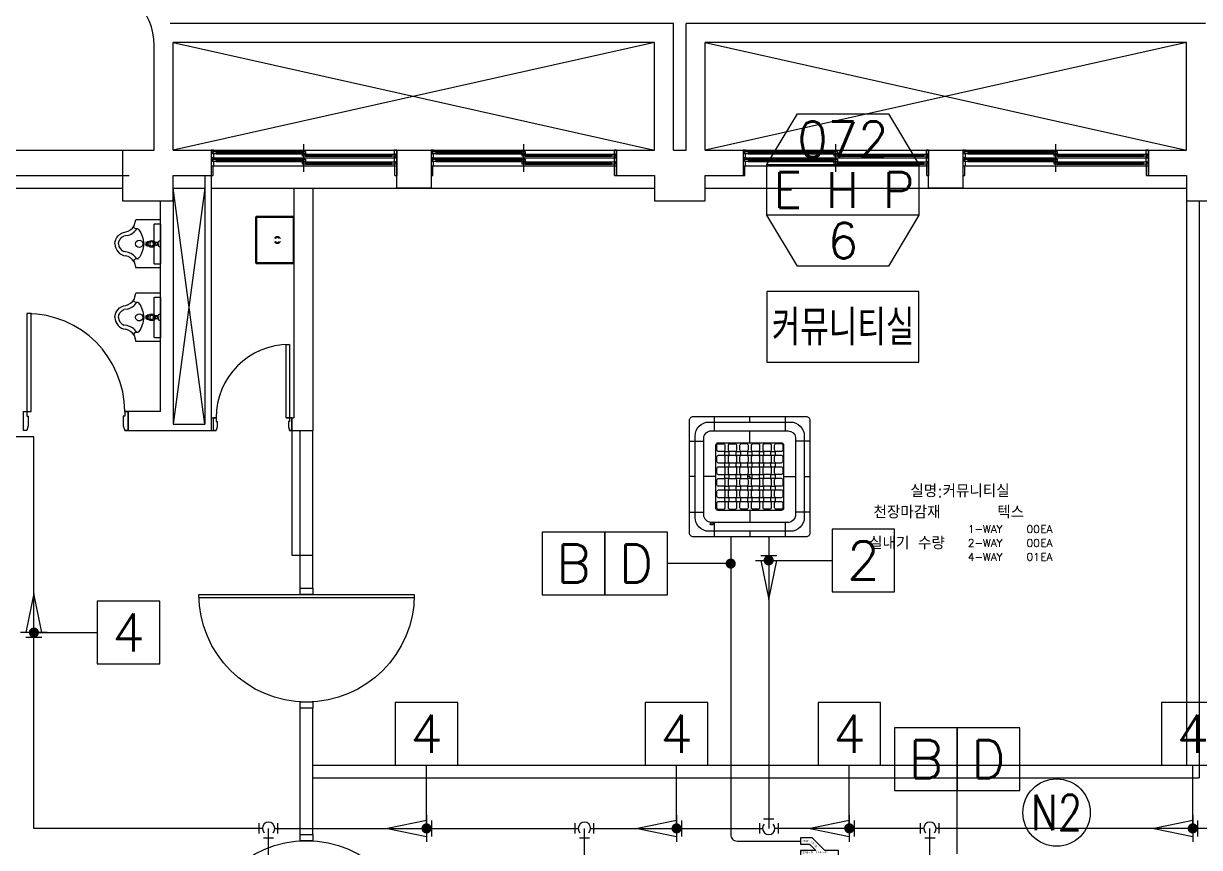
# Model space of a CAD drawing. Header units: millimetres. Extents: x -56261 to 196039, y 9480 to 100001.
# Drawn here: x 124251 to 133537, y 83376 to 89879 of the extents above; entities that cross this region are included whole.
import ezdxf
from ezdxf.enums import TextEntityAlignment as Align

# ---------------------------------------------------------------- set-up
doc = ezdxf.new("R2010")
doc.units = ezdxf.units.MM
for name, color, linetype in [('DVM_DRAIN', 5, 'Continuous'), ('DVM_DRAIN_MARK', 7, 'Continuous'), ('DVM_INDOOR', 7, 'Continuous'), ('DVM_INOUT_MARK', 2, 'Continuous'), ('DVM_INOUT_NAME', 7, 'Continuous'), ('DVM_JOINT', 6, 'Continuous'), ('DVM_PIPE', 3, 'Continuous'), ('DVM_PIPE_MARK', 2, 'Continuous'), ('PLAN', 9, 'Continuous'), ('현장조사', 4, 'Continuous')]:
    doc.layers.add(name, color=color, linetype=linetype)
doc.layers.add('DVM_PMAT_MARK', color=6, linetype='Continuous', lineweight=25)
doc.styles.add('DVM_DEFAULT', font='romans.shx', dxfattribs={"bigfont": 'whgtxt.shx'})
doc.styles.add('GHS', font='romans.shx', dxfattribs={"width": 0.8, "bigfont": 'ghs.shx'})
doc.styles.add('삼성전자', font='')
doc.styles.get('삼성전자').set_extended_font_data('Gulim')

# ---------------------------------------------------------------- blocks, each defined once
blk = doc.blocks.new('CD-plan$0$BF용소변기 평면 1127')
at = {"layer": 'PLAN'}
for p, q in [((1203646.5, 733714), (1203661.2, 733762.4)), ((1203855.4, 733762.4), (1203661.2, 733762.4)), ((1203855.4, 733382.4), (1203855.4, 733762.4)), ((1203590.7, 733637.9), (1203565.5, 733634)), ((1203744.6, 733584.4), (1203739.8, 733584.4)), ((1203744.6, 733560.5), (1203739.8, 733560.5)), ((1203744.6, 733582.6), (1203744.6, 733584.4)), ((1203744.6, 733582.6), (1203744.6, 733562.3)), ((1203748.6, 733582.6), (1203744.6, 733582.6)), ((1203748.6, 733562.3), (1203744.6, 733562.3)), ((1203744.6, 733562.3), (1203744.6, 733560.5)), ((1203748.6, 733589.6), (1203748.6, 733572.4)), ((1203763.9, 733589.6), (1203748.6, 733589.6)), ((1203748.6, 733555.3), (1203748.6, 733572.4)), ((1203763.9, 733555.3), (1203748.6, 733555.3)), ((1203785, 733590.2), (1203769.6, 733581.3)), ((1203769.6, 733581.3), (1203769.6, 733563.6)), ((1203769.6, 733563.6), (1203785, 733554.7)), ((1203800.4, 733581.3), (1203785, 733590.2)), ((1203785, 733554.7), (1203800.4, 733563.6)), ((1203800.4, 733563.6), (1203800.4, 733581.3)), ((1203837.1, 733583.5), (1203809.9, 733583.5)), ((1203837.1, 733561.4), (1203809.9, 733561.4)), ((1203822.2, 733582.2), (1203813.8, 733577.3)), ((1203813.8, 733577.3), (1203813.8, 733567.6)), ((1203813.8, 733567.6), (1203822.2, 733562.7)), ((1203830.6, 733577.3), (1203822.2, 733582.2)), ((1203822.2, 733562.7), (1203830.6, 733567.6)), ((1203830.6, 733567.6), (1203830.6, 733577.3)), ((1203837.1, 733572.4), (1203837.1, 733586.3)), ((1203837.1, 733572.4), (1203837.1, 733558.6)), ((1203590.7, 733507), (1203565.5, 733510.9)), ((1203646.5, 733430.9), (1203661.2, 733382.4)), ((1203855.4, 733382.4), (1203661.2, 733382.4))]:
    blk.add_line(p, q, dxfattribs=at)
blk.add_lwpolyline([(1203810.4, 733731.4), (1203855.4, 733731.4), (1203855.4, 733411.4), (1203810.4, 733411.4, -0.414214), (1203805.4, 733416.4), (1203805.4, 733726.4, -0.414214)], format="xyb", close=True, dxfattribs=at)
for centre, radius in [((1203686.9, 733572.4), 28.4), ((1203785, 733572.4), 27.2)]:
    blk.add_circle(centre, radius, dxfattribs=at)
for centre, radius, start, end in [((1203556.8, 733769.5), 105.5, 282.74366, 328.24897), ((1203570.3, 733749.6), 113.5, 280.35838, 328.61471), ((1203674.6, 733680.9), 9.47, 36.04958, 90.91312), ((1203590.1, 733572.4), 94.7, 180, 263.91019), ((1203590.1, 733572.4), 66.3, 180, 248.23282), ((1203768.1, 733572.4), 30.8, 157.21624, 202.78376), ((1203853.7, 733579), 18.1, 84.66245, 156.27824), ((1203853.7, 733565.9), 18.1, 203.72176, 275.33755), ((1203556.8, 733375.4), 105.5, 31.75103, 77.25634), ((1203570.3, 733395.3), 113.5, 31.38529, 79.64162), ((1203658.6, 733438.4), 14.2, 104.49394, 212.02367), ((1203673.3, 733381.5), 73, 89.08688, 104.49391), ((1203674.6, 733463.9), 9.47, 269.08688, 323.95042)]:
    blk.add_arc(centre, radius, start, end, dxfattribs=at)
at = {"layer": 'PLAN', "extrusion": (0, 0, -1)}
for centre, radius, start, end in [((-1203658.6, 733706.5), 14.2, 284.49394, 32.02367), ((-1203590.1, 733572.4), 94.7, 0, 83.91019), ((-1203590.1, 733572.4), 66.3, 0, 68.23282), ((-1203673.3, 733763.4), 73, 269.08688, 284.49391), ((-1203511.6, 733562.6), 210.9, 144.01965, 177.32228), ((-1203511.6, 733582.3), 210.9, 182.67772, 215.98035)]:
    blk.add_arc(centre, radius, start, end, dxfattribs=at)
blk = doc.blocks.new('ID_C_G4_T')
at = {"layer": 'DVM_INDOOR', "color": 0}
for p, q in [((-279.7, 475), (-280.1, 362.7)), ((0, 431.1), (0, 475)), ((280.4, 475), (280, 362)), ((-475, 280.3), (-362.1, 280.3)), ((0, 268.3), (0, 362.3)), ((475, 280.3), (362.1, 280.3)), ((-267, 0), (-362.8, 0)), ((-431.3, 0), (-473.3, 0)), ((267.1, 0), (362.1, 0)), ((431.2, 0), (475, 0)), ((0, -267.1), (0.1, -362.1)), ((-475, -280.4), (-362.2, -280.4)), ((-280.1, -361.5), (-280.5, -475)), ((280.6, -362), (280.3, -475)), ((475, -280.4), (362.2, -280.4)), ((0.2, -431.2), (0.3, -475))]:
    blk.add_line(p, q, dxfattribs=at)
for points in [[(-444.7, 475), (445, 475, -0.414214), (475, 445), (475, -445, -0.414214), (445, -475), (-444.7, -475, -0.414214), (-474.7, -445), (-474.7, 445, -0.414214)], [(-321.3, 431.1), (321.2, 431.1, -0.414214), (431.2, 321.1), (431.2, -321.2, -0.414214), (321.2, -431.2), (-321.3, -431.2, -0.414214), (-431.3, -321.2), (-431.3, 321.1, -0.414214)], [(-304.1, 362.7), (304.1, 361.9, -0.356312), (362.1, 308.2), (362.1, -310, -0.324549), (309.3, -362.1), (-304.1, -362.1, -0.384731), (-362.8, -303.8), (-362.9, 304.1, -0.377296)], [(-267, 248.9, -0.414214), (-249, 267), (249, 267, -0.414214), (267, 248.9), (267, -248.9, -0.414214), (249, -267), (-249, -267, -0.414214), (-267, -248.9)], [(-258.9, 247.4, -0.414214), (-246.2, 260.2), (-207.7, 260.2, -0.414214), (-195, 247.4), (-195, 210.6, -0.414214), (-207.7, 197.8), (-246.2, 197.8, -0.414214), (-258.9, 210.6)], [(-197, 193.8, -0.414214), (-191.2, 199.5), (-170.3, 199.5, -0.414214), (-164.5, 193.8), (-164.5, 172.9, -0.414214), (-170.3, 167.1), (-191.2, 167.1, -0.414214), (-197, 172.9)], [(-167.8, 247.4, -0.414214), (-155.1, 260.2), (-116.6, 260.2, -0.414214), (-103.8, 247.4), (-103.8, 210.6, -0.414214), (-116.6, 197.8), (-155.1, 197.8, -0.414214), (-167.8, 210.6)], [(-105.7, 193.8, -0.414214), (-100, 199.6), (-79.1, 199.6, -0.414214), (-73.3, 193.8), (-73.3, 172.9, -0.414214), (-79.1, 167.1), (-100, 167.1, -0.414214), (-105.7, 172.9)], [(-76.6, 247.5, -0.414214), (-63.8, 260.3), (-25.4, 260.3, -0.414214), (-12.6, 247.5), (-12.6, 210.7, -0.414214), (-25.4, 197.9), (-63.8, 197.9, -0.414214), (-76.6, 210.7)], [(-14.5, 193.8, -0.414214), (-8.7, 199.5), (12.1, 199.5, -0.414214), (17.9, 193.8), (17.9, 172.9, -0.414214), (12.1, 167.1), (-8.7, 167.1, -0.414214), (-14.5, 172.9)], [(14.6, 247.5, -0.414214), (27.4, 260.3), (65.8, 260.3, -0.414214), (78.6, 247.5), (78.6, 210.7, -0.414214), (65.8, 197.9), (27.4, 197.9, -0.414214), (14.6, 210.7)], [(76.7, 193.8, -0.414214), (82.5, 199.5), (103.3, 199.5, -0.414214), (109.1, 193.8), (109.1, 172.9, -0.414214), (103.3, 167.1), (82.5, 167.1, -0.414214), (76.7, 172.9)], [(105.9, 247.8, -0.414214), (118.6, 260.5), (157.1, 260.5, -0.414214), (169.9, 247.8), (169.9, 210.9, -0.414214), (157.1, 198.2), (118.6, 198.2, -0.414214), (105.9, 210.9)], [(167.9, 193.8, -0.414214), (173.7, 199.6), (194.5, 199.6, -0.414214), (200.3, 193.8), (200.3, 172.9, -0.414214), (194.5, 167.1), (173.7, 167.1, -0.414214), (167.9, 172.9)], [(197, 247.8, -0.414214), (209.8, 260.5), (248.3, 260.5, -0.414214), (261, 247.8), (261, 210.9, -0.414214), (248.3, 198.2), (209.8, 198.2, -0.414214), (197, 210.9)], [(-258.9, 156.3, -0.414214), (-246.2, 169.1), (-207.7, 169.1, -0.414214), (-195, 156.3), (-195, 119.5, -0.414214), (-207.7, 106.7), (-246.2, 106.7, -0.414214), (-258.9, 119.5)], [(-197, 102.6, -0.414214), (-191.2, 108.3), (-170.3, 108.3, -0.414214), (-164.5, 102.6), (-164.5, 81.7, -0.414214), (-170.3, 75.9), (-191.2, 75.9, -0.414214), (-197, 81.7)], [(-167.8, 156.3, -0.414214), (-155.1, 169.1), (-116.6, 169.1, -0.414214), (-103.8, 156.3), (-103.8, 119.5, -0.414214), (-116.6, 106.7), (-155.1, 106.7, -0.414214), (-167.8, 119.5)], [(-105.7, 102.6, -0.414214), (-100, 108.4), (-79.1, 108.4, -0.414214), (-73.3, 102.6), (-73.3, 81.7, -0.414214), (-79.1, 75.9), (-100, 75.9, -0.414214), (-105.7, 81.7)], [(-76.6, 156.4, -0.414214), (-63.8, 169.1), (-25.4, 169.1, -0.414214), (-12.6, 156.4), (-12.6, 119.5, -0.414214), (-25.4, 106.8), (-63.8, 106.8, -0.414214), (-76.6, 119.5)], [(-14.5, 102.6, -0.414214), (-8.7, 108.3), (12.1, 108.3, -0.414214), (17.9, 102.6), (17.9, 81.7, -0.414214), (12.1, 75.9), (-8.7, 75.9, -0.414214), (-14.5, 81.7)], [(14.6, 156.4, -0.414214), (27.4, 169.1), (65.8, 169.1, -0.414214), (78.6, 156.4), (78.6, 119.5, -0.414214), (65.8, 106.8), (27.4, 106.8, -0.414214), (14.6, 119.5)], [(76.7, 102.6, -0.414214), (82.5, 108.3), (103.3, 108.3, -0.414214), (109.1, 102.6), (109.1, 81.7, -0.414214), (103.3, 75.9), (82.5, 75.9, -0.414214), (76.7, 81.7)], [(105.9, 156.7, -0.414214), (118.6, 169.4), (157.1, 169.4, -0.414214), (169.9, 156.7), (169.9, 119.8, -0.414214), (157.1, 107.1), (118.6, 107.1, -0.414214), (105.9, 119.8)], [(167.9, 102.6, -0.414214), (173.7, 108.4), (194.5, 108.4, -0.414214), (200.3, 102.6), (200.3, 81.7, -0.414214), (194.5, 75.9), (173.7, 75.9, -0.414214), (167.9, 81.7)], [(197, 156.7, -0.414214), (209.8, 169.4), (248.3, 169.4, -0.414214), (261, 156.7), (261, 119.8, -0.414214), (248.3, 107.1), (209.8, 107.1, -0.414214), (197, 119.8)], [(-259, 65, -0.414214), (-246.2, 77.7), (-207.7, 77.7, -0.414214), (-195, 65), (-195, 28.1, -0.414214), (-207.7, 15.4), (-246.2, 15.4, -0.414214), (-259, 28.1)], [(-197, 11.3, -0.414214), (-191.2, 17.1), (-170.3, 17.1, -0.414214), (-164.5, 11.3), (-164.5, -9.5, -0.414214), (-170.3, -15.3), (-191.2, -15.3, -0.414214), (-197, -9.5)], [(-167.8, 65, -0.414214), (-155.1, 77.7), (-116.6, 77.7, -0.414214), (-103.8, 65), (-103.8, 28.1, -0.414214), (-116.6, 15.4), (-155.1, 15.4, -0.414214), (-167.8, 28.1)], [(-105.8, 11.4, -0.414214), (-100, 17.2), (-79.1, 17.2, -0.414214), (-73.3, 11.4), (-73.3, -9.5, -0.414214), (-79.1, -15.3), (-100, -15.3, -0.414214), (-105.8, -9.5)], [(-76.6, 65.1, -0.414214), (-63.9, 77.8), (-25.4, 77.8, -0.414214), (-12.6, 65.1), (-12.6, 28.2, -0.414214), (-25.4, 15.5), (-63.9, 15.5, -0.414214), (-76.6, 28.2)], [(-14.6, 11.3, -0.414214), (-8.8, 17.1), (12.1, 17.1, -0.414214), (17.9, 11.3), (17.9, -9.5, -0.414214), (12.1, -15.3), (-8.8, -15.3, -0.414214), (-14.6, -9.5)], [(14.6, 65.1, -0.414214), (27.3, 77.8), (65.8, 77.8, -0.414214), (78.6, 65.1), (78.6, 28.2, -0.414214), (65.8, 15.5), (27.3, 15.5, -0.414214), (14.6, 28.2)], [(76.6, 11.3, -0.414214), (82.4, 17.1), (103.3, 17.1, -0.414214), (109.1, 11.3), (109.1, -9.5, -0.414214), (103.3, -15.3), (82.4, -15.3, -0.414214), (76.6, -9.5)], [(105.9, 65.3, -0.414214), (118.6, 78.1), (157.1, 78.1, -0.414214), (169.8, 65.3), (169.8, 28.5, -0.414214), (157.1, 15.7), (118.6, 15.7, -0.414214), (105.9, 28.5)], [(167.8, 11.4, -0.414214), (173.6, 17.2), (194.5, 17.2, -0.414214), (200.3, 11.4), (200.3, -9.5, -0.414214), (194.5, -15.3), (173.6, -15.3, -0.414214), (167.8, -9.5)], [(197, 65.3, -0.414214), (209.7, 78.1), (248.2, 78.1, -0.414214), (261, 65.3), (261, 28.5, -0.414214), (248.2, 15.7), (209.7, 15.7, -0.414214), (197, 28.5)], [(-259, -26.2, -0.414214), (-246.3, -13.5), (-207.8, -13.5, -0.414214), (-195, -26.2), (-195, -63.1, -0.414214), (-207.8, -75.8), (-246.3, -75.8, -0.414214), (-259, -63.1)], [(-197, -79.8, -0.414214), (-191.2, -74.1), (-170.3, -74.1, -0.414214), (-164.5, -79.8), (-164.5, -100.7, -0.414214), (-170.3, -106.5), (-191.2, -106.5, -0.414214), (-197, -100.7)], [(-167.9, -26.2, -0.414214), (-155.1, -13.5), (-116.6, -13.5, -0.414214), (-103.9, -26.2), (-103.9, -63.1, -0.414214), (-116.6, -75.8), (-155.1, -75.8, -0.414214), (-167.9, -63.1)], [(-105.7, -79.8, -0.414214), (-100, -74), (-79.1, -74, -0.414214), (-73.3, -79.8), (-73.3, -100.7, -0.414214), (-79.1, -106.5), (-100, -106.5, -0.414214), (-105.7, -100.7)], [(-76.7, -26.1, -0.414214), (-63.9, -13.4), (-25.4, -13.4, -0.414214), (-12.7, -26.1), (-12.7, -63, -0.414214), (-25.4, -75.7), (-63.9, -75.7, -0.414214), (-76.7, -63)], [(-14.5, -79.8, -0.414214), (-8.7, -74.1), (12.1, -74.1, -0.414214), (17.9, -79.8), (17.9, -100.7, -0.414214), (12.1, -106.5), (-8.7, -106.5, -0.414214), (-14.5, -100.7)], [(14.5, -26.1, -0.414214), (27.3, -13.4), (65.8, -13.4, -0.414214), (78.5, -26.1), (78.5, -63, -0.414214), (65.8, -75.7), (27.3, -75.7, -0.414214), (14.5, -63)], [(76.7, -79.8, -0.414214), (82.5, -74.1), (103.3, -74.1, -0.414214), (109.1, -79.8), (109.1, -100.7, -0.414214), (103.3, -106.5), (82.5, -106.5, -0.414214), (76.7, -100.7)], [(105.8, -25.9, -0.414214), (118.6, -13.1), (157.1, -13.1, -0.414214), (169.8, -25.9), (169.8, -62.7, -0.414214), (157.1, -75.5), (118.6, -75.5, -0.414214), (105.8, -62.7)], [(167.9, -79.8, -0.414214), (173.7, -74), (194.5, -74, -0.414214), (200.3, -79.8), (200.3, -100.7, -0.414214), (194.5, -106.5), (173.7, -106.5, -0.414214), (167.9, -100.7)], [(197, -25.9, -0.414214), (209.7, -13.1), (248.2, -13.1, -0.414214), (260.9, -25.9), (260.9, -62.7, -0.414214), (248.2, -75.5), (209.7, -75.5, -0.414214), (197, -62.7)], [(-258.9, -117.4, -0.414214), (-246.2, -104.6), (-207.7, -104.6, -0.414214), (-195, -117.4), (-195, -154.2, -0.414214), (-207.7, -167), (-246.2, -167, -0.414214), (-258.9, -154.2)], [(-197, -171, -0.414214), (-191.2, -165.3), (-170.3, -165.3, -0.414214), (-164.5, -171), (-164.5, -191.9, -0.414214), (-170.3, -197.7), (-191.2, -197.7, -0.414214), (-197, -191.9)], [(-167.8, -117.4, -0.414214), (-155.1, -104.6), (-116.6, -104.6, -0.414214), (-103.8, -117.4), (-103.8, -154.2, -0.414214), (-116.6, -167), (-155.1, -167, -0.414214), (-167.8, -154.2)], [(-105.7, -171, -0.414214), (-100, -165.2), (-79.1, -165.2, -0.414214), (-73.3, -171), (-73.3, -191.9, -0.414214), (-79.1, -197.7), (-100, -197.7, -0.414214), (-105.7, -191.9)], [(-76.6, -117.3, -0.414214), (-63.8, -104.5), (-25.4, -104.5, -0.414214), (-12.6, -117.3), (-12.6, -154.1, -0.414214), (-25.4, -166.9), (-63.8, -166.9, -0.414214), (-76.6, -154.1)], [(-14.5, -171, -0.414214), (-8.7, -165.3), (12.1, -165.3, -0.414214), (17.9, -171), (17.9, -191.9, -0.414214), (12.1, -197.7), (-8.7, -197.7, -0.414214), (-14.5, -191.9)], [(14.6, -117.3, -0.414214), (27.4, -104.5), (65.8, -104.5, -0.414214), (78.6, -117.3), (78.6, -154.1, -0.414214), (65.8, -166.9), (27.4, -166.9, -0.414214), (14.6, -154.1)], [(76.7, -171, -0.414214), (82.5, -165.3), (103.3, -165.3, -0.414214), (109.1, -171), (109.1, -191.9, -0.414214), (103.3, -197.7), (82.5, -197.7, -0.414214), (76.7, -191.9)], [(105.9, -117, -0.414214), (118.6, -104.3), (157.1, -104.3, -0.414214), (169.9, -117), (169.9, -153.9, -0.414214), (157.1, -166.6), (118.6, -166.6, -0.414214), (105.9, -153.9)], [(167.9, -171, -0.414214), (173.7, -165.2), (194.5, -165.2, -0.414214), (200.3, -171), (200.3, -191.9, -0.414214), (194.5, -197.7), (173.7, -197.7, -0.414214), (167.9, -191.9)], [(197, -117, -0.414214), (209.8, -104.3), (248.3, -104.3, -0.414214), (261, -117), (261, -153.9, -0.414214), (248.3, -166.6), (209.8, -166.6, -0.414214), (197, -153.9)], [(-258.9, -208.5, -0.414214), (-246.2, -195.7), (-207.7, -195.7, -0.414214), (-195, -208.5), (-195, -245.3, -0.414214), (-207.7, -258.1), (-246.2, -258.1, -0.414214), (-258.9, -245.3)], [(-167.8, -208.5, -0.414214), (-155.1, -195.7), (-116.6, -195.7, -0.414214), (-103.8, -208.5), (-103.8, -245.3, -0.414214), (-116.6, -258.1), (-155.1, -258.1, -0.414214), (-167.8, -245.3)], [(-76.6, -208.4, -0.414214), (-63.8, -195.7), (-25.4, -195.7, -0.414214), (-12.6, -208.4), (-12.6, -245.3, -0.414214), (-25.4, -258), (-63.8, -258, -0.414214), (-76.6, -245.3)], [(14.6, -208.4, -0.414214), (27.4, -195.7), (65.8, -195.7, -0.414214), (78.6, -208.4), (78.6, -245.3, -0.414214), (65.8, -258), (27.4, -258, -0.414214), (14.6, -245.3)], [(105.9, -208.1, -0.414214), (118.6, -195.4), (157.1, -195.4, -0.414214), (169.9, -208.1), (169.9, -245, -0.414214), (157.1, -257.7), (118.6, -257.7, -0.414214), (105.9, -245)], [(197, -208.1, -0.414214), (209.8, -195.4), (248.3, -195.4, -0.414214), (261, -208.1), (261, -245, -0.414214), (248.3, -257.7), (209.8, -257.7, -0.414214), (197, -245)], [(-308.3, -366, -0.414214), (-307.2, -364.9), (-289.3, -364.9, -0.414214), (-288.2, -366), (-288.2, -379.7, -0.414214), (-289.3, -380.8), (-307.2, -380.8, -0.414214), (-308.3, -379.7)]]:
    blk.add_lwpolyline(points, format="xyb", close=True, dxfattribs=at)
at = {"layer": 'DVM_INDOOR', "color": 252}
for points in [[(0, 0), (-14.6, 0)], [(0, 0), (0, -15.3)]]:
    blk.add_lwpolyline(points, dxfattribs=at)
blk = doc.blocks.new('INOUT_MARK')
at = {"layer": 'DVM_INOUT_MARK', "color": 0}
for p, q in [((-600, 1560), (600, 1560)), ((600, 1160), (-600, 1160))]:
    blk.add_line(p, q, dxfattribs=at)
blk.add_lwpolyline([(-360, 1960), (360, 1960), (600, 1560), (600, 1160), (360, 760), (-360, 760), (-600, 1160), (-600, 1560), (-360, 1960)], dxfattribs=at)
at = {"layer": 'DVM_INOUT_NAME'}
blk.add_lwpolyline([(-600, 0), (600, 0), (600, 560), (-600, 560)], close=True, dxfattribs=at)
at = {"layer": 'DVM_INOUT_MARK', "color": 0, "style": 'DVM_DEFAULT'}
for tag, p in [('CAP', (0, 1760)), ('NO', (0, 960))]:
    blk.add_attdef(tag, text='', height=280, dxfattribs=at).set_placement(p, align=Align.MIDDLE_CENTER)
for tag, width, p, p2 in [('MNAME', 0.53094, (-548.8, 1220.2), (562.6, 1220.2)), ('QTY', 0.517418, (709.7, 1220.2), (1089.2, 1220.2))]:
    blk.add_attdef(tag, text='', height=280, dxfattribs=dict(at, width=width)).set_placement(p, p2, align=Align.FIT)
at = {"layer": 'DVM_INOUT_NAME', "style": 'DVM_DEFAULT', "width": 1.097081}
blk.add_attdef('INAME', text='', height=280, dxfattribs=at).set_placement((-561.8, 134), (564.5, 134), align=Align.FIT)
blk = doc.blocks.new('AC_D_T')
at = {"layer": 'DVM_DRAIN', "color": 1}
for p, q in [((-73.7, 40), (-73.7, -40)), ((40, 73.7), (-40, 73.7)), ((73.7, 40), (73.7, -40))]:
    blk.add_line(p, q, dxfattribs=at)
at = {"layer": 'DVM_DRAIN', "color": 2}
blk.add_arc((0, 0), 48.8, 136.31569, 43.68431, dxfattribs=at)
blk = doc.blocks.new('AC_RF')
at = {"layer": 'DVM_JOINT'}
blk.add_lwpolyline([(-150, 25), (-150, -25), (-42.3, -25), (57.7, -125), (150, -125), (150, -75), (78.4, -75), (28.4, -25), (150, -25), (150, 25), (-150, 25)], dxfattribs=at)
at = {"layer": 'DVM_JOINT', "style": '삼성전자'}
for s, p in [('샤프에어테크시스템(주)', (36.8, -12.9)), ('-3610', (107.1, -100))]:
    blk.add_text(s, height=15, dxfattribs=at).set_placement(p, align=Align.MIDDLE_CENTER)
blk.add_text('02-431', height=15, rotation=315, dxfattribs=at).set_placement((44.2, -76.2), align=Align.MIDDLE_CENTER)
blk = doc.blocks.new('PIPE_MARK_LG')
at = {"layer": 'DVM_PIPE_MARK', "color": 0}
for p, q in [((0, 247), (-494, 247)), ((-494, 247), (-494, -247)), ((494, 247), (0, 247)), ((0, 247), (0, -247)), ((0, -247), (0, 247)), ((494, -247), (494, 247)), ((-494, -247), (0, -247)), ((0, -247), (494, -247))]:
    blk.add_line(p, q, dxfattribs=at)
at = {"layer": 'DVM_PIPE_MARK', "color": 0, "style": 'DVM_DEFAULT'}
for tag, p in [('L', (-247, 0)), ('G', (247, 0))]:
    blk.add_attdef(tag, text='', height=300, dxfattribs=at).set_placement(p, align=Align.MIDDLE)
blk = doc.blocks.new('PMAT_MARK')
at = {"layer": 'DVM_PMAT_MARK'}
blk.add_circle((0, 0), 266, dxfattribs=at)
at = {"layer": 'DVM_PMAT_MARK', "style": 'DVM_DEFAULT', "width": 0.8}
blk.add_attdef('$SYM', text='', height=280, dxfattribs=at).set_placement((0, 0), align=Align.MIDDLE)
blk = doc.blocks.new('DRAIN_DIR')
at = {"layer": 'DVM_DRAIN_MARK', "color": 0, "linetype": 'Continuous'}
for p, q in [((0, -105.3), (0, 105.3)), ((-38.9, -63.2), (-38.9, 63.2)), ((307.9, 0), (0, 63.2)), ((0, -63.2), (307.9, 0))]:
    blk.add_line(p, q, dxfattribs=at)
blk = doc.blocks.new('DRAIN_MARK')
at = {"layer": 'DVM_DRAIN_MARK', "color": 0}
blk.add_lwpolyline([(-247, -247), (247, -247), (247, 247), (-247, 247)], close=True, dxfattribs=at)
at = {"layer": 'DVM_DRAIN_MARK', "color": 0, "ltscale": 0.05, "style": 'DVM_DEFAULT'}
blk.add_attdef('S', text='', height=300, dxfattribs=at).set_placement((0, 0), align=Align.MIDDLE_CENTER)

msp = doc.modelspace()

# ---------------------------------------------------------------- linework, layer by layer
at = {"layer": 'DVM_DRAIN', "color": 5}
for points in [[(126137.5, 83526.2), (124333.4, 83526.2), (124333.4, 86616.8), (123933.4, 86616.8)], [(130135.2, 85827.5), (130135.2, 83526.2)], [(125986.3, 79097.7), (126186.3, 79097.7), (126186.3, 83526.2)], [(126235.1, 83526.2), (128631.3, 83526.2)], [(128480.1, 78397.7), (128680.1, 78397.7), (128680.1, 83526.2)], [(128728.8, 83526.2), (130086.4, 83526.2)], [(131359.5, 83526.2), (130184, 83526.2)], [(131408.3, 80453.8), (131408.3, 83526.2)], [(135509.5, 83526.2), (131457, 83526.2)]]:
    msp.add_lwpolyline(points, dxfattribs=at)
at = {"layer": 'DVM_DRAIN_MARK', "color": 2}
for p, q in [((130135.2, 85641.4), (130635.2, 85641.4)), ((124333.4, 85071.5), (124833.4, 85071.5)), ((127433.2, 83526.2), (127433.2, 84026.2)), ((129407.6, 83526.2), (129407.6, 84026.2)), ((130771.7, 83526.2), (130771.7, 84026.2)), ((133483.3, 83526.2), (133483.3, 84026.2))]:
    msp.add_line(p, q, dxfattribs=at)
at = {"layer": 'DVM_DRAIN_MARK', "color": 2, "const_width": 40}
for points in [[(130115.2, 85641.4, -1), (130155.2, 85641.4, -1), (130155.2, 85641.4, -1)], [(124313.4, 85071.5, -1), (124353.4, 85071.5, -1), (124353.4, 85071.5, -1)], [(127413.2, 83526.2, -1), (127453.2, 83526.2, -1), (127453.2, 83526.2, -1)], [(129387.6, 83526.2, -1), (129427.6, 83526.2, -1), (129427.6, 83526.2, -1)], [(130751.7, 83526.2, -1), (130791.7, 83526.2, -1), (130791.7, 83526.2, -1)], [(133463.3, 83526.2, -1), (133503.3, 83526.2, -1), (133503.3, 83526.2, -1)]]:
    msp.add_lwpolyline(points, format="xyb", close=True, dxfattribs=at)
at = {"layer": 'DVM_PIPE'}
msp.add_lwpolyline([(129835.2, 85827.5), (129835.2, 83476.2, 0.414214), (129885.2, 83426.2), (130385.2, 83426.2)], format="xyb", dxfattribs=at)
at = {"layer": 'DVM_PIPE_MARK', "color": 1}
for p, q in [((129835.2, 85616.4), (129335.2, 85616.4)), ((131623, 83326.2), (131623, 83826.2))]:
    msp.add_line(p, q, dxfattribs=at)
at = {"layer": 'DVM_PIPE_MARK', "color": 1, "const_width": 40}
msp.add_lwpolyline([(129815.2, 85616.4, -1), (129855.2, 85616.4, -1), (129855.2, 85616.4, -1)], format="xyb", close=True, dxfattribs=at)
at = {"layer": 'PLAN'}
for p, q in [((129383.4, 89878.8), (125409.9, 89878.8)), ((129383.4, 88878.8), (129383.4, 89878.8)), ((133583.4, 89878.8), (129483.4, 89878.8)), ((129483.4, 88878.8), (129483.4, 89878.8)), ((125283.4, 88878.8), (125283.4, 89728.8)), ((129233.4, 89728.8), (125433.4, 89728.8)), ((125433.4, 88878.8), (125433.4, 89728.8)), ((129233.4, 89728.8), (125433.4, 88878.8)), ((125433.4, 89728.8), (129233.4, 88878.8)), ((129233.4, 88878.8), (129233.4, 89728.8)), ((133433.4, 89728.8), (129633.4, 89728.8)), ((129633.4, 88878.8), (129633.4, 89728.8)), ((133433.4, 89728.8), (129633.4, 88878.8)), ((129633.4, 89728.8), (133433.4, 88878.8)), ((133433.4, 88878.8), (133433.4, 89728.8)), ((121133.4, 88878.8), (125033.4, 88878.8)), ((125033.4, 88878.8), (125283.4, 88878.8)), ((125433.4, 88878.8), (129233.4, 88878.8)), ((125733.4, 88878.8), (125733.4, 88678.8)), ((125752.9, 88878.8), (127178.3, 88878.8)), ((125772.4, 88868.3), (126453.4, 88868.3)), ((125772.4, 88859.5), (126453.4, 88859.5)), ((126465.6, 88707.8), (126465.6, 88927.9)), ((127197.8, 88878.8), (127197.8, 88678.8)), ((127469, 88878.8), (127469, 88678.8)), ((127488.5, 88878.8), (128913.9, 88878.8)), ((127508, 88868.3), (128189, 88868.3)), ((127508, 88859.5), (128189, 88859.5)), ((128201.2, 88707.8), (128201.2, 88927.9)), ((128933.4, 88878.8), (128933.4, 88678.8)), ((128933.4, 88678.8), (128933.4, 88878.8)), ((129383.4, 88878.8), (129483.4, 88878.8)), ((129633.4, 88878.8), (133433.4, 88878.8)), ((129933.4, 88878.8), (129933.4, 88678.8)), ((129952.9, 88878.8), (131378.3, 88878.8)), ((129972.4, 88868.3), (130653.4, 88868.3)), ((129972.4, 88859.5), (130653.4, 88859.5)), ((130665.6, 88707.8), (130665.6, 88927.9)), ((131397.8, 88878.8), (131397.8, 88678.8)), ((131669, 88878.8), (131669, 88678.8)), ((131688.5, 88878.8), (133113.9, 88878.8)), ((131708, 88868.3), (132389, 88868.3)), ((131708, 88859.5), (132389, 88859.5)), ((132401.2, 88707.8), (132401.2, 88927.9)), ((133133.4, 88878.8), (133133.4, 88678.8)), ((133133.4, 88678.8), (133133.4, 88878.8)), ((125752.9, 88817.8), (127178.3, 88817.8)), ((125772.4, 88850.7), (126453.4, 88850.7)), ((125772.4, 88807.3), (126453.4, 88807.3)), ((125772.4, 88798.5), (126453.4, 88798.5)), ((125772.4, 88789.7), (126453.4, 88789.7)), ((126477.8, 88848.6), (127158.8, 88848.6)), ((126477.8, 88839.8), (127158.8, 88839.8)), ((126477.8, 88831), (127158.8, 88831)), ((126477.8, 88787.6), (127158.8, 88787.6)), ((126477.8, 88778.8), (127158.8, 88778.8)), ((126477.8, 88770), (127158.8, 88770)), ((127488.5, 88817.8), (128913.9, 88817.8)), ((127508, 88850.7), (128189, 88850.7)), ((127508, 88807.3), (128189, 88807.3)), ((127508, 88798.5), (128189, 88798.5)), ((127508, 88789.7), (128189, 88789.7)), ((128213.4, 88848.6), (128894.4, 88848.6)), ((128213.4, 88839.8), (128894.4, 88839.8)), ((128213.4, 88831), (128894.4, 88831)), ((128213.4, 88787.6), (128894.4, 88787.6)), ((128213.4, 88778.8), (128894.4, 88778.8)), ((128213.4, 88770), (128894.4, 88770)), ((129952.9, 88817.8), (131378.3, 88817.8)), ((129972.4, 88850.7), (130653.4, 88850.7)), ((129972.4, 88807.3), (130653.4, 88807.3)), ((129972.4, 88798.5), (130653.4, 88798.5)), ((129972.4, 88789.7), (130653.4, 88789.7)), ((130677.8, 88848.6), (131358.8, 88848.6)), ((130677.8, 88839.8), (131358.8, 88839.8)), ((130677.8, 88831), (131358.8, 88831)), ((130677.8, 88787.6), (131358.8, 88787.6)), ((130677.8, 88778.8), (131358.8, 88778.8)), ((130677.8, 88770), (131358.8, 88770)), ((131688.5, 88817.8), (133113.9, 88817.8)), ((131708, 88850.7), (132389, 88850.7)), ((131708, 88807.3), (132389, 88807.3)), ((131708, 88798.5), (132389, 88798.5)), ((131708, 88789.7), (132389, 88789.7)), ((132413.4, 88848.6), (133094.4, 88848.6)), ((132413.4, 88839.8), (133094.4, 88839.8)), ((132413.4, 88831), (133094.4, 88831)), ((132413.4, 88787.6), (133094.4, 88787.6)), ((132413.4, 88778.8), (133094.4, 88778.8)), ((132413.4, 88770), (133094.4, 88770)), ((121386.3, 88678.8), (125086.3, 88678.8)), ((125433.4, 88678.8), (125748, 88678.8)), ((125683.4, 88678.8), (125683.4, 86716.8)), ((125733.4, 88678.8), (125733.4, 86666.8)), ((125748, 88678.8), (125748, 88756.9)), ((125752.9, 88756.9), (127178.3, 88756.9)), ((127183.2, 88678.8), (127183.2, 88756.9)), ((127183.2, 88678.8), (127197.8, 88678.8)), ((127469, 88678.8), (127483.6, 88678.8)), ((127483.6, 88678.8), (127483.6, 88756.9)), ((127488.5, 88756.9), (128913.9, 88756.9)), ((128918.8, 88678.8), (128918.8, 88756.9)), ((128918.8, 88678.8), (129233.4, 88678.8)), ((129633.4, 88678.8), (129948, 88678.8)), ((129948, 88678.8), (129948, 88756.9)), ((129952.9, 88756.9), (131378.3, 88756.9)), ((131383.2, 88678.8), (131383.2, 88756.9)), ((131383.2, 88678.8), (131397.8, 88678.8)), ((131669, 88678.8), (131683.6, 88678.8)), ((131683.6, 88678.8), (131683.6, 88756.9)), ((131688.5, 88756.9), (133113.9, 88756.9)), ((133118.8, 88678.8), (133118.8, 88756.9)), ((133118.8, 88678.8), (133433.4, 88678.8)), ((123258.4, 88578.8), (125033.4, 88578.8)), ((125433.4, 88578.8), (125683.4, 88578.8)), ((125683.4, 86716.8), (125433.4, 88578.8)), ((125683.4, 88578.8), (125433.4, 86716.8)), ((125433.4, 88578.8), (125433.4, 86716.8)), ((125733.4, 88578.8), (129233.4, 88578.8)), ((126386.7, 88578.8), (126386.7, 86766.8)), ((126536.7, 88578.8), (126536.7, 86666.8)), ((129633.4, 88578.8), (133433.4, 88578.8)), ((125333.4, 86816.8), (125333.4, 88478.8)), ((133433.4, 88478.8), (133433.4, 84026.2)), ((133533.4, 88478.8), (133533.4, 83926.2)), ((124251.4, 86816.8), (124311.4, 86816.8)), ((125050.2, 86816.8), (125076.4, 86816.8)), ((125333.4, 86816.8), (125076.4, 86816.8)), ((125076.4, 86816.8), (125076.4, 86666.8)), ((125733.4, 86766.8), (125771.9, 86766.8)), ((125771.9, 86766.8), (125752.2, 86766.8)), ((126325.9, 86766.8), (126386.7, 86766.8)), ((126370.9, 86766.8), (126325.9, 86766.8)), ((126370.9, 86766.8), (126370.9, 86666.8)), ((124277.7, 86666.8), (124251.4, 86666.8)), ((125076.4, 86666.8), (125050.2, 86666.8)), ((125076.4, 86666.8), (125733.4, 86666.8)), ((125433.4, 86716.8), (125683.4, 86716.8)), ((125733.4, 86666.8), (125771.9, 86666.8)), ((125752.2, 86666.8), (125771.9, 86666.8)), ((126351.2, 86666.8), (126536.7, 86666.8)), ((126351.2, 86666.8), (126370.9, 86666.8)), ((126351.2, 86666.8), (126370.9, 86666.8)), ((126370.9, 86666.8), (126351.2, 86666.8)), ((126370.9, 86666.8), (126370.9, 85681.5)), ((126436.7, 85423.5), (126436.7, 86666.8)), ((126536.7, 85423.5), (126536.7, 86666.8)), ((126370.9, 85681.5), (126536.7, 85681.5)), ((125637.1, 85348.5), (127336.3, 85348.5)), ((126436.7, 83477.4), (126436.7, 84475)), ((126536.7, 83477.4), (126536.7, 84475)), ((126536.7, 84026.2), (133433.4, 84026.2)), ((126536.7, 83926.2), (133533.4, 83926.2))]:
    msp.add_line(p, q, dxfattribs=at)
for points in [[(125033.4, 88878.8), (125033.4, 88478.8), (125433.4, 88478.8), (125433.4, 88678.8)], [(125752.9, 88817.8), (125752.9, 88849.7), (125743.2, 88849.7), (125743.2, 88869.2), (125752.9, 88869.2), (125752.9, 88878.8), (125733.4, 88878.8), (125733.4, 88817.8), (125752.9, 88817.8)], [(127178.3, 88878.8), (127178.3, 88849.7), (127188, 88849.7), (127188, 88830.2), (127178.3, 88830.2), (127178.3, 88817.8), (127197.8, 88817.8), (127197.8, 88878.8), (127178.3, 88878.8)], [(127488.5, 88817.8), (127488.5, 88849.7), (127478.8, 88849.7), (127478.8, 88869.2), (127488.5, 88869.2), (127488.5, 88878.8), (127469, 88878.8), (127469, 88817.8), (127488.5, 88817.8)], [(128913.9, 88878.8), (128913.9, 88849.7), (128923.6, 88849.7), (128923.6, 88830.2), (128913.9, 88830.2), (128913.9, 88817.8), (128933.4, 88817.8), (128933.4, 88878.8), (128913.9, 88878.8)], [(129952.9, 88817.8), (129952.9, 88849.7), (129943.2, 88849.7), (129943.2, 88869.2), (129952.9, 88869.2), (129952.9, 88878.8), (129933.4, 88878.8), (129933.4, 88817.8), (129952.9, 88817.8)], [(131378.3, 88878.8), (131378.3, 88849.7), (131388, 88849.7), (131388, 88830.2), (131378.3, 88830.2), (131378.3, 88817.8), (131397.8, 88817.8), (131397.8, 88878.8), (131378.3, 88878.8)], [(131688.5, 88817.8), (131688.5, 88849.7), (131678.8, 88849.7), (131678.8, 88869.2), (131688.5, 88869.2), (131688.5, 88878.8), (131669, 88878.8), (131669, 88817.8), (131688.5, 88817.8)], [(133113.9, 88878.8), (133113.9, 88849.7), (133123.6, 88849.7), (133123.6, 88830.2), (133113.9, 88830.2), (133113.9, 88817.8), (133133.4, 88817.8), (133133.4, 88878.8), (133113.9, 88878.8)], [(125752.9, 88756.9), (125752.9, 88788.7), (125743.2, 88788.7), (125743.2, 88808.3), (125752.9, 88808.3), (125752.9, 88817.8), (125733.4, 88817.8), (125733.4, 88756.9), (125752.9, 88756.9)], [(127178.3, 88817.8), (127178.3, 88788.7), (127188, 88788.7), (127188, 88769.2), (127178.3, 88769.2), (127178.3, 88756.9), (127197.8, 88756.9), (127197.8, 88817.8), (127178.3, 88817.8)], [(127488.5, 88756.9), (127488.5, 88788.7), (127478.8, 88788.7), (127478.8, 88808.3), (127488.5, 88808.3), (127488.5, 88817.8), (127469, 88817.8), (127469, 88756.9), (127488.5, 88756.9)], [(128913.9, 88817.8), (128913.9, 88788.7), (128923.6, 88788.7), (128923.6, 88769.2), (128913.9, 88769.2), (128913.9, 88756.9), (128933.4, 88756.9), (128933.4, 88817.8), (128913.9, 88817.8)], [(129952.9, 88756.9), (129952.9, 88788.7), (129943.2, 88788.7), (129943.2, 88808.3), (129952.9, 88808.3), (129952.9, 88817.8), (129933.4, 88817.8), (129933.4, 88756.9), (129952.9, 88756.9)], [(131378.3, 88817.8), (131378.3, 88788.7), (131388, 88788.7), (131388, 88769.2), (131378.3, 88769.2), (131378.3, 88756.9), (131397.8, 88756.9), (131397.8, 88817.8), (131378.3, 88817.8)], [(131688.5, 88756.9), (131688.5, 88788.7), (131678.8, 88788.7), (131678.8, 88808.3), (131688.5, 88808.3), (131688.5, 88817.8), (131669, 88817.8), (131669, 88756.9), (131688.5, 88756.9)], [(133113.9, 88817.8), (133113.9, 88788.7), (133123.6, 88788.7), (133123.6, 88769.2), (133113.9, 88769.2), (133113.9, 88756.9), (133133.4, 88756.9), (133133.4, 88817.8), (133113.9, 88817.8)], [(129233.4, 88678.8), (129233.4, 88478.8), (129633.4, 88478.8), (129633.4, 88678.8)], [(133433.4, 88678.8), (133433.4, 88478.8), (133833.4, 88478.8), (133833.4, 88678.8)]]:
    msp.add_lwpolyline(points, dxfattribs=at)
for points in [[(125748, 88868.3), (125772.4, 88868.3), (125772.4, 88850.7), (125748, 88850.7)], [(126453.4, 88868.3), (126477.8, 88868.3), (126477.8, 88850.7), (126453.4, 88850.7)], [(127197.8, 88878.8), (127469, 88878.8), (127469, 88578.8), (127197.8, 88578.8)], [(127483.6, 88868.3), (127508, 88868.3), (127508, 88850.7), (127483.6, 88850.7)], [(128189, 88868.3), (128213.4, 88868.3), (128213.4, 88850.7), (128189, 88850.7)], [(129948, 88868.3), (129972.4, 88868.3), (129972.4, 88850.7), (129948, 88850.7)], [(130653.4, 88868.3), (130677.8, 88868.3), (130677.8, 88850.7), (130653.4, 88850.7)], [(131397.8, 88878.8), (131669, 88878.8), (131669, 88578.8), (131397.8, 88578.8)], [(131683.6, 88868.3), (131708, 88868.3), (131708, 88850.7), (131683.6, 88850.7)], [(132389, 88868.3), (132413.4, 88868.3), (132413.4, 88850.7), (132389, 88850.7)], [(125748, 88807.3), (125772.4, 88807.3), (125772.4, 88789.7), (125748, 88789.7)], [(126453.4, 88848.6), (126477.8, 88848.6), (126477.8, 88831), (126453.4, 88831)], [(126453.4, 88807.3), (126477.8, 88807.3), (126477.8, 88789.7), (126453.4, 88789.7)], [(126453.4, 88787.6), (126477.8, 88787.6), (126477.8, 88770), (126453.4, 88770)], [(127158.8, 88848.6), (127183.2, 88848.6), (127183.2, 88831), (127158.8, 88831)], [(127158.8, 88787.6), (127183.2, 88787.6), (127183.2, 88770), (127158.8, 88770)], [(127483.6, 88807.3), (127508, 88807.3), (127508, 88789.7), (127483.6, 88789.7)], [(128189, 88848.6), (128213.4, 88848.6), (128213.4, 88831), (128189, 88831)], [(128189, 88807.3), (128213.4, 88807.3), (128213.4, 88789.7), (128189, 88789.7)], [(128189, 88787.6), (128213.4, 88787.6), (128213.4, 88770), (128189, 88770)], [(128894.4, 88848.6), (128918.8, 88848.6), (128918.8, 88831), (128894.4, 88831)], [(128894.4, 88787.6), (128918.8, 88787.6), (128918.8, 88770), (128894.4, 88770)], [(129948, 88807.3), (129972.4, 88807.3), (129972.4, 88789.7), (129948, 88789.7)], [(130653.4, 88848.6), (130677.8, 88848.6), (130677.8, 88831), (130653.4, 88831)], [(130653.4, 88807.3), (130677.8, 88807.3), (130677.8, 88789.7), (130653.4, 88789.7)], [(130653.4, 88787.6), (130677.8, 88787.6), (130677.8, 88770), (130653.4, 88770)], [(131358.8, 88848.6), (131383.2, 88848.6), (131383.2, 88831), (131358.8, 88831)], [(131358.8, 88787.6), (131383.2, 88787.6), (131383.2, 88770), (131358.8, 88770)], [(131683.6, 88807.3), (131708, 88807.3), (131708, 88789.7), (131683.6, 88789.7)], [(132389, 88848.6), (132413.4, 88848.6), (132413.4, 88831), (132389, 88831)], [(132389, 88807.3), (132413.4, 88807.3), (132413.4, 88789.7), (132389, 88789.7)], [(132389, 88787.6), (132413.4, 88787.6), (132413.4, 88770), (132389, 88770)], [(133094.4, 88848.6), (133118.8, 88848.6), (133118.8, 88831), (133094.4, 88831)], [(133094.4, 88787.6), (133118.8, 88787.6), (133118.8, 88770), (133094.4, 88770)], [(124277.7, 86816.8), (124311.4, 86816.8), (124311.4, 87589.3), (124277.7, 87589.3)], [(126351.2, 86766.8), (126325.9, 86766.8), (126325.9, 87346.1), (126351.2, 87346.1)], [(124258.9, 86666.8), (124251.4, 86666.8), (124251.4, 86816.8), (124258.9, 86816.8), (124277.7, 86816.8), (124277.7, 86779.3), (124288.9, 86779.3), (124288.9, 86704.3), (124277.7, 86666.8), (124277.7, 86666.8)], [(125068.9, 86666.8), (125076.4, 86666.8), (125076.4, 86816.8), (125068.9, 86816.8), (125050.2, 86816.8), (125050.2, 86779.3), (125038.9, 86779.3), (125038.9, 86704.3), (125050.2, 86666.8), (125050.2, 86666.8)], [(125757.8, 86666.8), (125752.2, 86666.8), (125752.2, 86766.8), (125757.8, 86766.8), (125771.9, 86766.8), (125771.9, 86738.6), (125780.3, 86738.6), (125780.3, 86694.9), (125771.9, 86666.8), (125771.9, 86666.8)], [(126365.3, 86666.8), (126370.9, 86666.8), (126370.9, 86766.8), (126365.3, 86766.8), (126351.2, 86766.8), (126351.2, 86738.6), (126342.8, 86738.6), (126342.8, 86694.9), (126351.2, 86666.8), (126351.2, 86666.8)], [(126436.7, 85423.5), (126536.7, 85423.5), (126536.7, 85373.5), (126436.7, 85373.5)], [(126436.7, 84525), (126536.7, 84525), (126536.7, 84475), (126436.7, 84475)], [(126536.7, 83427.4), (126436.7, 83427.4), (126436.7, 83477.4), (126536.7, 83477.4)]]:
    msp.add_lwpolyline(points, close=True, dxfattribs=at)
for points in [[(126086.7, 87988.8), (126086.7, 88351.8, -0.414214), (126092.7, 88357.8), (126380.7, 88357.8, -0.414214), (126386.7, 88351.8), (126386.7, 87988.8, -0.414214), (126380.7, 87982.8), (126092.7, 87982.8, -0.414214)], [(126092.7, 87994.8), (126092.7, 88345.8, -0.414214), (126098.7, 88351.8), (126374.7, 88351.8, -0.414214), (126380.7, 88345.8), (126380.7, 87994.8, -0.414214), (126374.7, 87988.8), (126098.7, 87988.8, -0.414214)], [(127336.7, 85373.5, -1), (125636.7, 85373.5)], [(125636.7, 82578.8, -1), (127336.7, 82578.8)]]:
    msp.add_lwpolyline(points, format="xyb", close=True, dxfattribs=at)
for centre, radius, start, end in [((124785.3, 89705.7), 498.1, 0, 90), ((126256.2, 88170.3), 26.2, 25.37693, 154.62307), ((126256.2, 88170.3), 26.2, 205.37693, 334.62307), ((126256.2, 88170.3), 18.8, 36.8699, 143.1301), ((126256.2, 88170.3), 18.8, 216.8699, 323.1301), ((124277.7, 86816.8), 772.5, 0, 90), ((126351.2, 86766.8), 579.4, 90, 180)]:
    msp.add_arc(centre, radius, start, end, dxfattribs=at)

# ---------------------------------------------------------------- block references
at = {"layer": 'DVM_DRAIN', "rotation": 180}
for p in [(126186.3, 83526.2), (128680.1, 83526.2), (131408.3, 83526.2)]:
    msp.add_blockref('AC_D_T', p, dxfattribs=at)
at = {"layer": 'DVM_DRAIN'}
msp.add_blockref('AC_D_T', (130135.2, 83526.2), dxfattribs=at)
at = {"layer": 'DVM_DRAIN_MARK', "color": 1}
for p, values in [((130882.2, 85641.4), {'S': '2'}), ((125080.4, 85071.5), {'S': '4'}), ((127433.2, 84273.2), {'S': '4'}), ((129407.6, 84273.2), {'S': '4'}), ((130771.7, 84273.2), {'S': '4'}), ((133483.3, 84273.2), {'S': '4'})]:
    msp.add_blockref('DRAIN_MARK', p, dxfattribs=at).add_auto_attribs(values)
at = {"layer": 'DVM_DRAIN_MARK', "color": 7}
for p, rotation in [((130135.2, 85641.4), 270), ((124333.4, 85071.5), 90.00000000000944), ((127433.2, 83526.2), 180), ((129407.6, 83526.2), 180), ((130771.7, 83526.2), 180), ((133483.3, 83526.2), 180)]:
    msp.add_blockref('DRAIN_DIR', p, dxfattribs=dict(at, rotation=rotation))
at = {"layer": 'DVM_INDOOR', "color": 3}
msp.add_blockref('ID_C_G4_T', (129985.1, 86302.5), dxfattribs=at)
at = {"layer": 'DVM_INOUT_MARK'}
ref = msp.add_blockref('INOUT_MARK', (130721.4, 87205), dxfattribs=at)
ref.add_attrib('CAP', '072', dxfattribs={"color": 0, "height": 280, "style": 'DVM_DEFAULT'}).set_placement((130721.4, 88965), align=Align.MIDDLE_CENTER)
ref.add_attrib('MNAME', 'E H P', dxfattribs={"color": 0, "height": 280, "style": 'DVM_DEFAULT', "width": 0.967867}).set_placement((130172.6, 88425.1), (131284, 88425.1), align=Align.FIT)
ref.add_attrib('NO', '6', dxfattribs={"color": 0, "height": 280, "style": 'DVM_DEFAULT'}).set_placement((130721.4, 88165), align=Align.MIDDLE_CENTER)
ref.add_attrib('INAME', '커뮤니티실', dxfattribs={"layer": 'DVM_INOUT_NAME', "height": 280, "style": 'DVM_DEFAULT', "width": 0.661254}).set_placement((130159.5, 87339), (131285.9, 87339), align=Align.FIT)
at = {"layer": 'DVM_JOINT', "rotation": 180}
msp.add_blockref('AC_RF', (130535.2, 83326.2), dxfattribs=at)
at = {"layer": 'DVM_PIPE_MARK', "color": 2}
ref = msp.add_blockref('PIPE_MARK_LG', (128841.2, 85616.4), dxfattribs=at)
ref.add_attrib('L', 'B', dxfattribs={"color": 4, "height": 300, "style": 'DVM_DEFAULT'}).set_placement((128594.2, 85616.4), align=Align.MIDDLE)
ref.add_attrib('G', 'D', dxfattribs={"color": 3, "height": 300, "style": 'DVM_DEFAULT'}).set_placement((129088.2, 85616.4), align=Align.MIDDLE)
ref = msp.add_blockref('PIPE_MARK_LG', (131623, 84073.2), dxfattribs=at)
ref.add_attrib('L', 'B', dxfattribs={"color": 4, "height": 300, "style": 'DVM_DEFAULT'}).set_placement((131376, 84073.2), align=Align.MIDDLE)
ref.add_attrib('G', 'D', dxfattribs={"color": 3, "height": 300, "style": 'DVM_DEFAULT'}).set_placement((131870, 84073.2), align=Align.MIDDLE)
at = {"layer": 'DVM_PMAT_MARK', "color": 6}
ref = msp.add_blockref('PMAT_MARK', (132408.3, 83651.2), dxfattribs=at)
ref.add_attrib('$SYM', 'N2', dxfattribs={"color": 6, "height": 280, "style": 'DVM_DEFAULT', "width": 0.8}).set_placement((132408.3, 83651.2), align=Align.MIDDLE)
at = {"layer": 'PLAN'}
for p in [(-1078522, -645432.6), (-1078522, -646012.7)]:
    msp.add_blockref('CD-plan$0$BF용소변기 평면 1127', p, dxfattribs=at)

# ---------------------------------------------------------------- texts
at = {"layer": '현장조사', "color": 7, "style": 'GHS'}
for s, height, p in [('실명:커뮤니티실', 100, (131645.5, 86189.7)), ('텍스', 100, (132045, 86022.3)), ('00', 60, (132223.3, 85888.3)), ('00', 60, (132223.3, 85778.8)), ('01', 60, (132223.3, 85669.2))]:
    msp.add_text(s, height=height, dxfattribs=at).set_placement(p, align=Align.MIDDLE_CENTER)
at = {"layer": '현장조사', "style": 'GHS'}
for s, height, p in [('천장마감재', 100, (131227.4, 86022.3)), ('1-WAY', 60, (131845.2, 85888.3)), ('EA', 60, (132328.3, 85888.3)), ('실내기 수량', 100, (131227.4, 85778.8)), ('2-WAY', 60, (131845.2, 85778.8)), ('EA', 60, (132328.3, 85778.8)), ('4-WAY', 60, (131845.2, 85669.2)), ('EA', 60, (132328.3, 85669.2))]:
    msp.add_text(s, height=height, dxfattribs=at).set_placement(p, align=Align.MIDDLE_CENTER)

doc.saveas('drawing.dxf')
